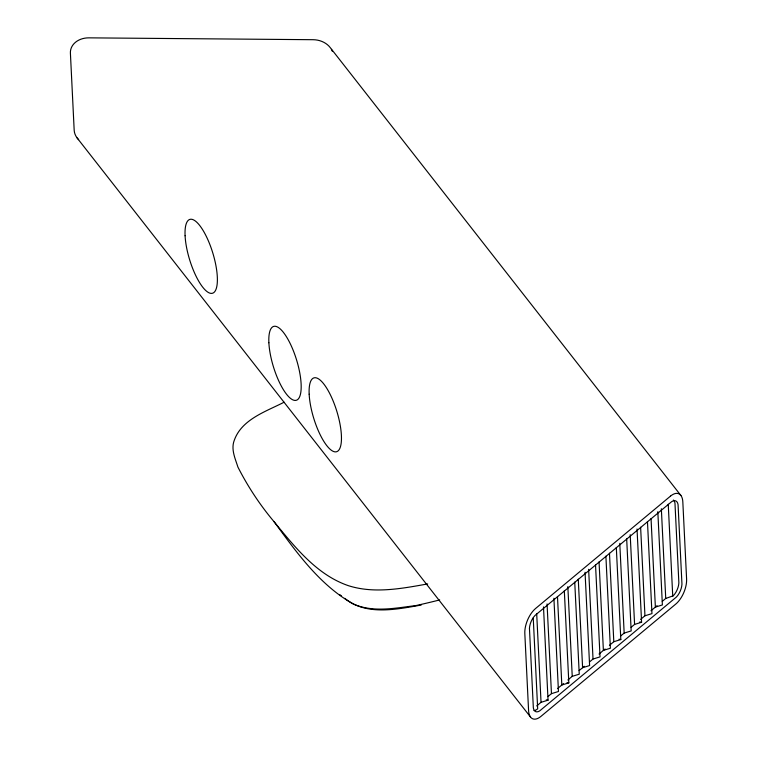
<?xml version="1.0" encoding="UTF-8"?>
<svg xmlns="http://www.w3.org/2000/svg" width="757" height="757" viewBox="0 0 757 757"><rect width="100%" height="100%" fill="white"/><g stroke="black" fill="none" stroke-linecap="round" stroke-linejoin="round"><path stroke-width="1.14" d="M662.261 601.361L665.734 598.465L673.285 595.768A11.573 5.763 -67.2 0 0 678.868 582.843L674.979 503.31A11.573 5.763 -67.2 0 0 673.389 500.036M536.694 705.95L541.037 702.326L548.049 700.168L543.488 606.915M547.954 696.563L551.456 693.649L558.467 691.491L553.906 598.238M557.474 688.633L563.52 683.599M567.864 679.985L572.235 676.342L579.247 674.184L574.743 582.105M579.124 670.598L584.309 666.283M589.514 661.949L593.024 659.035L600.036 656.877L595.532 564.798M599.042 654.02L605.089 648.976M609.423 645.361L613.804 641.718L620.816 639.561L616.312 547.481M620.693 635.984L624.165 633.089L631.177 630.931L626.673 538.852M631.083 627.326L634.584 624.411L641.595 622.254L637.034 528.992M640.611 619.396L644.945 615.782L651.966 613.624L647.462 521.545M650.992 610.748L657.076 605.676M284.093 402.213C266.133 411.477 241.928 419.17 234.367 440.054C230.696 449.119 235.19 458.42 237.916 467.069C247.302 485.511 258.601 502.903 271.735 518.905C293.167 544.785 315.432 574.402 348.381 585.672C374.138 593.914 401.806 588.567 427.667 583.921M564.325 590.782L568.829 682.861L561.817 685.019L557.483 596.478M421.214 605.051C396.46 609.357 366.293 615.971 344.785 598.333M639.797 621.913L641.595 622.254M619.018 639.22L620.816 639.561M567.031 682.521L568.829 682.861M546.251 699.828L548.049 700.168M339.732 594.652L341.407 595.882M680.893 495.485L330.194 47.559A19.313 15.367 6.2 0 0 313.143 39.705L88.9 37.85A19.313 15.367 6.2 0 0 70.401 53.113L74.177 130.223A19.313 15.367 6.2 0 0 78.614 139.648M77.129 137.963L530.515 717.03M274.006 521.564C296.375 552.194 319.634 585 353.311 604.01C373.144 612.782 395.305 608.098 415.886 605.572A464.987 279.191 -2.8 0 0 439.685 599.923M668.242 504.228L672.746 596.308M661.344 508.751L665.734 598.465M657.824 511.685L662.384 604.947L655.373 607.105L651.039 518.564M640.621 527.241L644.945 615.782M630.202 534.688L634.584 624.411M619.775 543.375L624.165 633.089M609.47 553.187L613.804 641.718M605.893 556.158L610.397 648.238L603.386 650.395L599.052 561.864M588.634 569.311L593.024 659.035M585.047 572.292L589.608 665.554L582.597 667.712L578.272 579.171M567.845 586.618L572.235 676.342M547.065 603.935L551.456 693.649M536.704 613.795L541.037 702.326M533.24 617.901L537.678 708.807L536.618 709.593A11.573 5.763 -67.2 0 1 533.997 710.568M331.396 49.375A19.313 15.367 6.2 0 1 332.304 51.287M529.455 628.376L533.344 707.909A11.573 5.763 -67.2 0 0 539.703 710.889L676.37 597.065A11.573 5.763 -67.2 0 0 681.953 584.13L678.064 504.607A11.573 5.763 -67.2 0 0 671.705 501.626L535.038 615.45A11.573 5.763 -67.2 0 0 529.455 628.376M670.494 496.119L535.644 608.439A19.313 9.623 -67.2 0 0 524.819 633.505L528.585 710.615A19.313 9.623 -67.2 0 0 540.924 716.396L675.774 604.077A19.313 9.623 -67.2 0 0 686.599 579.01L682.823 501.9A19.313 9.623 -67.2 0 0 670.494 496.119M185.087 235.739A38.616 12.065 72.9 0 0 210.569 293.319A38.616 12.065 72.9 0 0 207.948 239.893A38.616 12.065 72.9 0 0 185.087 235.739M309.168 394.217A38.616 12.065 72.9 0 0 334.641 451.797A38.616 12.065 72.9 0 0 332.03 398.371A38.616 12.065 72.9 0 0 309.168 394.217M268.877 342.76A38.616 12.065 72.9 0 0 294.359 400.349A38.616 12.065 72.9 0 0 291.748 346.924A38.616 12.065 72.9 0 0 268.877 342.76"/></g></svg>
